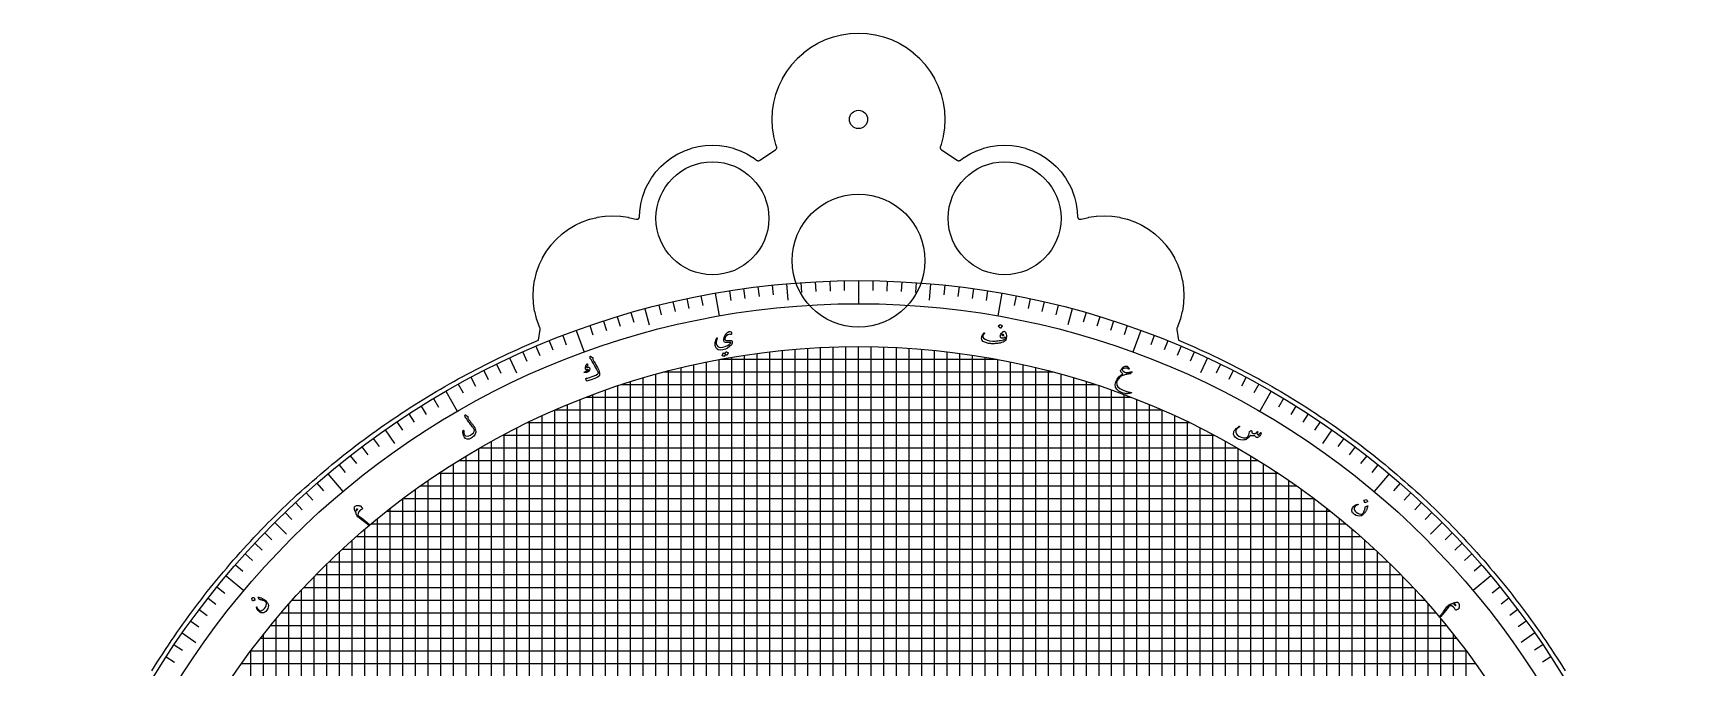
# Model space of a CAD drawing. Header units: millimetres. Extents: x -91 to 91, y -91 to 118.
# Drawn here: x -90.5 to 90.5, y 48.1 to 117.6 of the extents above; entities that cross this region are included whole.
import ezdxf

# ---------------------------------------------------------------- set-up
doc = ezdxf.new("R2010")
doc.units = ezdxf.units.MM
for name, color, linetype in [('CUT_INNER', 6, 'Continuous'), ('CUT_OUTER', 1, 'Continuous'), ('ENGRAVE', 7, 'Continuous'), ('ENGRAVE_FINE', 8, 'Continuous'), ('TEXT', 5, 'Continuous')]:
    doc.layers.add(name, color=color, linetype=linetype)

msp = doc.modelspace()

# ---------------------------------------------------------------- linework, layer by layer
at = {"layer": 'CUT_INNER'}
for centre, radius in [((0, 108.1549), 1), ((-16.016, 97.3259), 6.188), ((16.016, 97.3259), 6.188), ((0, 92.6849), 7.28)]:
    msp.add_circle(centre, radius, dxfattribs=at)
at = {"layer": 'CUT_OUTER'}
msp.add_lwpolyline([(-77.4733, 47.7377), (-77.179, 48.2121), (-76.8817, 48.6848), (-76.5815, 49.1556), (-76.2784, 49.6246), (-75.9725, 50.0917), (-75.6637, 50.5569), (-75.3521, 51.0202), (-75.0376, 51.4816), (-74.7203, 51.941), (-74.4002, 52.3985), (-74.0773, 52.8541), (-73.7516, 53.3076), (-73.4231, 53.7591), (-73.0919, 54.2086), (-72.7579, 54.6561), (-72.4212, 55.1015), (-72.0817, 55.5448), (-71.7395, 55.9861), (-71.3947, 56.4252), (-71.0471, 56.8622), (-70.6969, 57.2971), (-70.344, 57.7298), (-69.9884, 58.1603), (-69.6302, 58.5887), (-69.2694, 59.0148), (-68.906, 59.4387), (-68.54, 59.8604), (-68.1714, 60.2798), (-67.8003, 60.697), (-67.4266, 61.1119), (-67.0503, 61.5244), (-66.6715, 61.9347), (-66.2903, 62.3426), (-65.9065, 62.7482), (-65.5202, 63.1514), (-65.1315, 63.5522), (-64.7403, 63.9507), (-64.3467, 64.3467), (-63.9507, 64.7403), (-63.5522, 65.1315), (-63.1514, 65.5202), (-62.7482, 65.9065), (-62.3426, 66.2903), (-61.9347, 66.6715), (-61.5244, 67.0503), (-61.1119, 67.4266), (-60.697, 67.8003), (-60.2798, 68.1714), (-59.8604, 68.54), (-59.4387, 68.906), (-59.0148, 69.2694), (-58.5887, 69.6302), (-58.1603, 69.9884), (-57.7298, 70.344), (-57.2971, 70.6969), (-56.8622, 71.0471), (-56.4252, 71.3947), (-55.9861, 71.7395), (-55.5448, 72.0817), (-55.1015, 72.4212), (-54.6561, 72.7579), (-54.2086, 73.0919), (-53.7591, 73.4231), (-53.3076, 73.7516), (-52.8541, 74.0773), (-52.3985, 74.4002), (-51.941, 74.7203), (-51.4816, 75.0376), (-51.0202, 75.3521), (-50.5569, 75.6637), (-50.0917, 75.9725), (-49.6246, 76.2784), (-49.1556, 76.5815), (-48.6848, 76.8817), (-48.2121, 77.179), (-47.7377, 77.4733), (-47.2614, 77.7648), (-46.7833, 78.0533), (-46.3035, 78.3389), (-45.822, 78.6215), (-45.3387, 78.9012), (-44.8537, 79.1779), (-44.3671, 79.4516), (-43.8787, 79.7224), (-43.3887, 79.9901), (-42.8971, 80.2548), (-42.4039, 80.5165), (-41.909, 80.7752), (-41.4126, 81.0308), (-40.9146, 81.2834), (-40.4151, 81.5329), (-39.9141, 81.7794), (-39.4115, 82.0227), (-38.9075, 82.263), (-38.402, 82.5002), (-37.8951, 82.7343), (-37.3867, 82.9652), (-36.877, 83.1931), (-36.3658, 83.4178), (-35.8533, 83.6394), (-35.3394, 83.8578), (-35.0937, 83.9604), (-34.8944, 85.1564), (-34.8909, 85.1865), (-34.8905, 85.2168), (-34.8932, 85.2471), (-34.8989, 85.2769), (-34.9076, 85.3059), (-34.9191, 85.334), (-35.0039, 85.5131), (-35.0095, 85.5267), (-35.2933, 86.32), (-35.2976, 86.3341), (-35.5024, 87.1514), (-35.5052, 87.1659), (-35.6289, 87.9993), (-35.6303, 88.014), (-35.6716, 88.8555), (-35.6716, 88.8702), (-35.6303, 89.7118), (-35.6289, 89.7264), (-35.5052, 90.5599), (-35.5024, 90.5743), (-35.2976, 91.3917), (-35.2933, 91.4057), (-35.0095, 92.1991), (-35.0039, 92.2127), (-34.6436, 92.9743), (-34.6367, 92.9873), (-34.2035, 93.71), (-34.1953, 93.7223), (-33.6934, 94.399), (-33.6841, 94.4104), (-33.1182, 95.0347), (-33.1078, 95.0451), (-32.4835, 95.611), (-32.4721, 95.6203), (-31.7954, 96.1222), (-31.7831, 96.1304), (-31.0604, 96.5636), (-31.0475, 96.5705), (-30.2858, 96.9307), (-30.2722, 96.9364), (-29.4789, 97.2202), (-29.4648, 97.2245), (-28.6475, 97.4292), (-28.633, 97.4321), (-27.7996, 97.5557), (-27.7849, 97.5572), (-26.9434, 97.5985), (-26.9286, 97.5985), (-26.0871, 97.5572), (-26.0724, 97.5557), (-25.239, 97.4321), (-25.2245, 97.4292), (-24.4072, 97.2245), (-24.4024, 97.223), (-24.373, 97.2157), (-24.3431, 97.2114), (-24.3129, 97.2101), (-24.2827, 97.2119), (-24.2528, 97.2167), (-24.2235, 97.2245), (-24.1952, 97.2352), (-24.1682, 97.2487), (-24.1426, 97.2648), (-24.1187, 97.2835), (-24.0969, 97.3044), (-24.0773, 97.3275), (-24.0601, 97.3524), (-24.0455, 97.3789), (-24.0337, 97.4067), (-24.0247, 97.4356), (-24.0187, 97.4653), (-24.0157, 97.4954), (-23.9858, 98.1034), (-23.9844, 98.1181), (-23.8712, 98.8809), (-23.8683, 98.8953), (-23.681, 99.6433), (-23.6767, 99.6574), (-23.4169, 100.3835), (-23.4113, 100.3971), (-23.0816, 101.0942), (-23.0746, 101.1071), (-22.6782, 101.7686), (-22.67, 101.7808), (-22.2107, 102.4002), (-22.2013, 102.4116), (-21.6835, 102.9829), (-21.6731, 102.9933), (-21.1017, 103.5112), (-21.0903, 103.5205), (-20.4709, 103.9799), (-20.4587, 103.9881), (-19.7973, 104.3845), (-19.7843, 104.3915), (-19.0872, 104.7212), (-19.0736, 104.7268), (-18.3475, 104.9866), (-18.3335, 104.9908), (-17.5854, 105.1782), (-17.571, 105.1811), (-16.8082, 105.2942), (-16.7936, 105.2957), (-16.0234, 105.3335), (-16.0086, 105.3335), (-15.2384, 105.2957), (-15.2238, 105.2942), (-14.461, 105.1811), (-14.4466, 105.1782), (-13.6985, 104.9908), (-13.6845, 104.9866), (-12.9584, 104.7268), (-12.9448, 104.7212), (-12.2477, 104.3915), (-12.2347, 104.3845), (-11.5733, 103.9881), (-11.5611, 103.9799), (-11.1691, 103.6892), (-11.1436, 103.6722), (-11.1166, 103.658), (-11.0883, 103.6466), (-11.059, 103.6381), (-11.0289, 103.6326), (-10.9985, 103.6302), (-10.9679, 103.631), (-10.9376, 103.6348), (-10.9079, 103.6417), (-10.879, 103.6516), (-10.8512, 103.6643), (-10.8249, 103.6799), (-9.0911, 104.8261), (-9.0681, 104.8429), (-9.0468, 104.8619), (-9.0274, 104.8827), (-9.0101, 104.9053), (-8.995, 104.9295), (-8.9822, 104.955), (-8.972, 104.9815), (-8.9642, 105.009), (-8.9592, 105.037), (-8.9568, 105.0654), (-8.9571, 105.0939), (-8.9601, 105.1222), (-8.9658, 105.1502), (-8.9741, 105.1774), (-9.054, 105.4007), (-9.0583, 105.4148), (-9.2804, 106.3014), (-9.2832, 106.3158), (-9.4173, 107.22), (-9.4188, 107.2346), (-9.4636, 108.1475), (-9.4636, 108.1622), (-9.4188, 109.0752), (-9.4173, 109.0898), (-9.2832, 109.9939), (-9.2804, 110.0084), (-9.0583, 110.895), (-9.054, 110.9091), (-8.7461, 111.7697), (-8.7404, 111.7833), (-8.3497, 112.6095), (-8.3427, 112.6225), (-7.8728, 113.4065), (-7.8646, 113.4187), (-7.3202, 114.1529), (-7.3108, 114.1642), (-6.697, 114.8415), (-6.6866, 114.8519), (-6.0094, 115.4657), (-5.998, 115.475), (-5.2638, 116.0195), (-5.2516, 116.0277), (-4.4676, 116.4976), (-4.4546, 116.5045), (-3.6284, 116.8953), (-3.6148, 116.901), (-2.7542, 117.2089), (-2.7401, 117.2132), (-1.8535, 117.4352), (-1.839, 117.4381), (-0.9349, 117.5722), (-0.9203, 117.5737), (-0.0074, 117.6185), (0.0074, 117.6185), (0.9203, 117.5737), (0.9349, 117.5722), (1.839, 117.4381), (1.8535, 117.4352), (2.7401, 117.2132), (2.7542, 117.2089), (3.6148, 116.901), (3.6284, 116.8953), (4.4546, 116.5045), (4.4676, 116.4976), (5.2516, 116.0277), (5.2638, 116.0195), (5.998, 115.475), (6.0094, 115.4657), (6.6866, 114.8519), (6.697, 114.8415), (7.3108, 114.1642), (7.3202, 114.1529), (7.8646, 113.4187), (7.8728, 113.4065), (8.3427, 112.6225), (8.3497, 112.6095), (8.7404, 111.7833), (8.7461, 111.7697), (9.054, 110.9091), (9.0583, 110.895), (9.2804, 110.0084), (9.2832, 109.9939), (9.4173, 109.0898), (9.4188, 109.0752), (9.4636, 108.1622), (9.4636, 108.1475), (9.4188, 107.2346), (9.4173, 107.22), (9.2832, 106.3158), (9.2804, 106.3014), (9.0583, 105.4148), (9.054, 105.4007), (8.9741, 105.1774), (8.9658, 105.1502), (8.9601, 105.1222), (8.9571, 105.0939), (8.9568, 105.0654), (8.9592, 105.037), (8.9642, 105.009), (8.972, 104.9815), (8.9822, 104.955), (8.995, 104.9295), (9.0101, 104.9053), (9.0274, 104.8827), (9.0468, 104.8619), (9.0681, 104.8429), (9.0911, 104.8261), (10.8249, 103.6799), (10.8512, 103.6643), (10.879, 103.6516), (10.9079, 103.6417), (10.9376, 103.6348), (10.9679, 103.631), (10.9985, 103.6302), (11.0289, 103.6326), (11.059, 103.6381), (11.0883, 103.6466), (11.1166, 103.658), (11.1436, 103.6722), (11.1691, 103.6892), (11.5611, 103.9799), (11.5733, 103.9881), (12.2347, 104.3845), (12.2477, 104.3915), (12.9448, 104.7212), (12.9584, 104.7268), (13.6845, 104.9866), (13.6985, 104.9908), (14.4466, 105.1782), (14.461, 105.1811), (15.2238, 105.2942), (15.2384, 105.2957), (16.0086, 105.3335), (16.0234, 105.3335), (16.7936, 105.2957), (16.8082, 105.2942), (17.571, 105.1811), (17.5854, 105.1782), (18.3335, 104.9908), (18.3475, 104.9866), (19.0736, 104.7268), (19.0872, 104.7212), (19.7843, 104.3915), (19.7973, 104.3845), (20.4587, 103.9881), (20.4709, 103.9799), (21.0903, 103.5205), (21.1017, 103.5112), (21.6731, 102.9933), (21.6835, 102.9829), (22.2013, 102.4116), (22.2107, 102.4002), (22.67, 101.7808), (22.6782, 101.7686), (23.0746, 101.1071), (23.0816, 101.0942), (23.4113, 100.3971), (23.4169, 100.3835), (23.6767, 99.6574), (23.681, 99.6433), (23.8683, 98.8953), (23.8712, 98.8809), (23.9844, 98.1181), (23.9858, 98.1034), (24.0157, 97.4954), (24.0184, 97.4669), (24.0239, 97.4387), (24.0321, 97.4112), (24.0428, 97.3847), (24.056, 97.3592), (24.0716, 97.3352), (24.0894, 97.3127), (24.1093, 97.292), (24.131, 97.2734), (24.1545, 97.2569), (24.1794, 97.2427), (24.2055, 97.2309), (24.2327, 97.2217), (24.2606, 97.2152), (24.289, 97.2113), (24.3176, 97.2101), (24.3463, 97.2117), (24.3746, 97.216), (24.4024, 97.223), (24.4072, 97.2245), (25.2245, 97.4292), (25.239, 97.4321), (26.0724, 97.5557), (26.0871, 97.5572), (26.9286, 97.5985), (26.9434, 97.5985), (27.7849, 97.5572), (27.7996, 97.5557), (28.633, 97.4321), (28.6475, 97.4292), (29.4648, 97.2245), (29.4789, 97.2202), (30.2722, 96.9364), (30.2858, 96.9307), (31.0475, 96.5705), (31.0604, 96.5636), (31.7831, 96.1304), (31.7954, 96.1222), (32.4721, 95.6203), (32.4835, 95.611), (33.1078, 95.0451), (33.1182, 95.0347), (33.6841, 94.4104), (33.6934, 94.399), (34.1953, 93.7223), (34.2035, 93.71), (34.6367, 92.9873), (34.6436, 92.9743), (35.0039, 92.2127), (35.0095, 92.1991), (35.2933, 91.4057), (35.2976, 91.3917), (35.5024, 90.5743), (35.5052, 90.5599), (35.6289, 89.7264), (35.6303, 89.7118), (35.6716, 88.8702), (35.6716, 88.8555), (35.6303, 88.014), (35.6289, 87.9993), (35.5052, 87.1659), (35.5024, 87.1514), (35.2976, 86.3341), (35.2933, 86.32), (35.0095, 85.5267), (35.0039, 85.5131), (34.9191, 85.334), (34.9076, 85.3059), (34.8989, 85.2769), (34.8932, 85.2471), (34.8905, 85.2168), (34.8909, 85.1865), (34.8944, 85.1564), (35.0937, 83.9604), (35.3394, 83.8578), (35.8533, 83.6394), (36.3658, 83.4178), (36.877, 83.1931), (37.3867, 82.9652), (37.8951, 82.7343), (38.402, 82.5002), (38.9075, 82.263), (39.4115, 82.0227), (39.9141, 81.7794), (40.4151, 81.5329), (40.9146, 81.2834), (41.4126, 81.0308), (41.909, 80.7752), (42.4039, 80.5165), (42.8971, 80.2548), (43.3887, 79.9901), (43.8787, 79.7224), (44.3671, 79.4516), (44.8537, 79.1779), (45.3387, 78.9012), (45.822, 78.6215), (46.3035, 78.3389), (46.7833, 78.0533), (47.2614, 77.7648), (47.7377, 77.4733), (48.2121, 77.179), (48.6848, 76.8817), (49.1556, 76.5815), (49.6246, 76.2784), (50.0917, 75.9725), (50.5569, 75.6637), (51.0202, 75.3521), (51.4816, 75.0376), (51.941, 74.7203), (52.3985, 74.4002), (52.8541, 74.0773), (53.3076, 73.7516), (53.7591, 73.4231), (54.2086, 73.0919), (54.6561, 72.7579), (55.1015, 72.4212), (55.5448, 72.0817), (55.9861, 71.7395), (56.4252, 71.3947), (56.8622, 71.0471), (57.2971, 70.6969), (57.7298, 70.344), (58.1603, 69.9884), (58.5887, 69.6302), (59.0148, 69.2694), (59.4387, 68.906), (59.8604, 68.54), (60.2798, 68.1714), (60.697, 67.8003), (61.1119, 67.4266), (61.5244, 67.0503), (61.9347, 66.6715), (62.3426, 66.2903), (62.7482, 65.9065), (63.1514, 65.5202), (63.5522, 65.1315), (63.9507, 64.7403), (64.3467, 64.3467), (64.7403, 63.9507), (65.1315, 63.5522), (65.5202, 63.1514), (65.9065, 62.7482), (66.2903, 62.3426), (66.6715, 61.9347), (67.0503, 61.5244), (67.4266, 61.1119), (67.8003, 60.697), (68.1714, 60.2798), (68.54, 59.8604), (68.906, 59.4387), (69.2694, 59.0148), (69.6302, 58.5887), (69.9884, 58.1603), (70.344, 57.7298), (70.6969, 57.2971), (71.0471, 56.8622), (71.3947, 56.4252), (71.7395, 55.9861), (72.0817, 55.5448), (72.4212, 55.1015), (72.7579, 54.6561), (73.0919, 54.2086), (73.4231, 53.7591), (73.7516, 53.3076), (74.0773, 52.8541), (74.4002, 52.3985), (74.7203, 51.941), (75.0376, 51.4816), (75.3521, 51.0202), (75.6637, 50.5569), (75.9725, 50.0917), (76.2784, 49.6246), (76.5815, 49.1556), (76.8817, 48.6848), (77.179, 48.2121), (77.4733, 47.7377)], dxfattribs=at)
at = {"layer": 'ENGRAVE'}
for points in [[(0, 90.5), (0, 87.9677)], [(-15.7152, 89.1251), (-15.2754, 86.6313)], [(-7.8876, 90.1556), (-7.73, 88.3538)], [(7.8876, 90.1556), (7.73, 88.3538)], [(15.7152, 89.1251), (15.2754, 86.6313)], [(-23.4231, 87.4163), (-22.955, 85.6692)], [(23.4231, 87.4163), (22.955, 85.6692)], [(-30.9528, 85.0422), (-30.0867, 82.6626)], [(0, -83.265), (0, 83.265)], [(30.9528, 85.0422), (30.0867, 82.6626)], [(-38.247, 82.0209), (-37.4825, 80.3816)], [(-13.8775, -82.1004), (-13.8775, 82.1004)], [(-6.9387, -82.9754), (-6.9387, 82.9754)], [(6.9387, -82.9754), (6.9387, 82.9754)], [(13.8775, -82.1004), (13.8775, 82.1004)], [(38.247, 82.0209), (37.4825, 80.3816)], [(-20.8163, -80.621), (-20.8163, 80.621)], [(20.8163, -80.621), (20.8163, 80.621)], [(-45.25, 78.3753), (-43.9839, 76.1823)], [(-27.755, -78.503), (-27.755, 78.503)], [(27.755, -78.503), (27.755, 78.503)], [(45.25, 78.3753), (43.9839, 76.1823)], [(-33.2771, 76.3263), (33.2771, 76.3263)], [(-34.6938, -75.6928), (-34.6938, 75.6928)], [(34.6938, -75.6928), (34.6938, 75.6928)], [(-51.9087, 74.1333), (-50.8712, 72.6516)], [(51.9087, 74.1333), (50.8712, 72.6516)], [(-41.6325, -72.1096), (-41.6325, 72.1096)], [(41.6325, -72.1096), (41.6325, 72.1096)], [(-58.1723, 69.327), (-56.5446, 67.3872)], [(-46.0265, 69.3875), (46.0265, 69.3875)], [(58.1723, 69.327), (56.5446, 67.3872)], [(-48.5712, -67.6306), (-48.5712, 67.6306)], [(48.5712, -67.6306), (48.5712, 67.6306)], [(-63.9932, 63.9932), (-62.7142, 62.7142)], [(63.9932, 63.9932), (62.7142, 62.7142)], [(-55.51, -62.0621), (-55.51, 62.0621)], [(-55.0746, 62.4488), (55.0746, 62.4488)], [(55.51, -62.0621), (55.51, 62.0621)], [(-69.327, 58.1723), (-67.3872, 56.5446)], [(69.327, 58.1723), (67.3872, 56.5446)], [(-62.4488, -55.0746), (-62.4488, 55.0746)], [(-62.0621, 55.51), (62.0621, 55.51)], [(62.4488, -55.0746), (62.4488, 55.0746)], [(-74.1333, 51.9087), (-72.6516, 50.8712)], [(74.1333, 51.9087), (72.6516, 50.8712)], [(-67.6306, 48.5712), (67.6306, 48.5712)]]:
    msp.add_lwpolyline(points, dxfattribs=at)
for radius in [90.5, 87.9677, 83.265]:
    msp.add_circle((0, 0), radius, dxfattribs=at)
at = {"layer": 'ENGRAVE_FINE'}
for points in [[(-17.2682, 88.8373), (-17.0611, 87.7719)], [(-14.1573, 89.3858), (-13.9875, 88.3139)], [(-12.5952, 89.6193), (-12.4441, 88.5446)], [(-11.0292, 89.8254), (-10.8969, 88.7483)], [(-9.4598, 90.0042), (-9.3464, 88.9249)], [(-6.313, 90.2795), (-6.2373, 89.1969)], [(-4.7364, 90.376), (-4.6796, 89.2922)], [(-3.1584, 90.4449), (-3.1205, 89.3603)], [(-1.5794, 90.4862), (-1.5605, 89.4011)], [(1.5794, 90.4862), (1.5605, 89.4011)], [(3.1584, 90.4449), (3.1205, 89.3603)], [(4.7364, 90.376), (4.6796, 89.2922)], [(6.313, 90.2795), (6.2373, 89.1969)], [(9.4598, 90.0042), (9.3464, 88.9249)], [(11.0292, 89.8254), (10.8969, 88.7483)], [(12.5952, 89.6193), (12.4441, 88.5446)], [(14.1573, 89.3858), (13.9875, 88.3139)], [(17.2682, 88.8373), (17.0611, 87.7719)], [(-24.9452, 86.9942), (-24.646, 85.951)], [(-21.8939, 87.8118), (-21.6314, 86.7587)], [(-20.3581, 88.1805), (-20.1139, 87.1231)], [(-18.816, 88.5224), (-18.5904, 87.4608)], [(18.816, 88.5224), (18.5904, 87.4608)], [(20.3581, 88.1805), (20.1139, 87.1231)], [(21.8939, 87.8118), (21.6314, 86.7587)], [(24.9452, 86.9942), (24.646, 85.951)], [(-29.4639, 85.5694), (-29.1106, 84.5433)], [(-27.966, 86.0706), (-27.6307, 85.0385)], [(-26.4596, 86.5456), (-26.1423, 85.5078)], [(26.4596, 86.5456), (26.1423, 85.5078)], [(27.966, 86.0706), (27.6307, 85.0385)], [(29.4639, 85.5694), (29.1106, 84.5433)], [(-35.3612, 83.3057), (-34.9371, 82.3067)], [(-33.9019, 83.9101), (-33.4954, 82.9039)], [(-32.4323, 84.489), (-32.0434, 83.4759)], [(32.4323, 84.489), (32.0434, 83.4759)], [(33.9019, 83.9101), (33.4954, 82.9039)], [(35.3612, 83.3057), (34.9371, 82.3067)], [(-36.8097, 82.6759), (-36.3683, 81.6844)], [(-16.653, -81.5827), (-16.653, 81.5827)], [(-15.2652, -81.8537), (-15.2652, 81.8537)], [(-15.1386, 81.8773), (15.1386, 81.8773)], [(-12.4897, -82.3229), (-12.4897, 82.3229)], [(-11.102, -82.5215), (-11.102, 82.5215)], [(-9.7142, -82.6964), (-9.7142, 82.6964)], [(-8.3265, -82.8476), (-8.3265, 82.8476)], [(-5.551, -83.0798), (-5.551, 83.0798)], [(-4.1633, -83.1609), (-4.1633, 83.1609)], [(-2.7755, -83.2187), (-2.7755, 83.2187)], [(-1.3878, -83.2534), (-1.3878, 83.2534)], [(1.3878, -83.2534), (1.3878, 83.2534)], [(2.7755, -83.2187), (2.7755, 83.2187)], [(4.1633, -83.1609), (4.1633, 83.1609)], [(5.551, -83.0798), (5.551, 83.0798)], [(8.3265, -82.8476), (8.3265, 82.8476)], [(9.7142, -82.6964), (9.7142, 82.6964)], [(11.102, -82.5215), (11.102, 82.5215)], [(12.4897, -82.3229), (12.4897, 82.3229)], [(15.2652, -81.8537), (15.2652, 81.8537)], [(16.653, -81.5827), (16.653, 81.5827)], [(36.8097, 82.6759), (36.3683, 81.6844)], [(-42.4872, 79.9068), (-41.9777, 78.9485)], [(-41.0861, 80.6361), (-40.5934, 79.6691)], [(-39.6726, 81.3409), (-39.1968, 80.3654)], [(-23.5918, -79.8529), (-23.5918, 79.8529)], [(-22.204, -80.2499), (-22.204, 80.2499)], [(-21.319, 80.4895), (21.319, 80.4895)], [(-19.4285, -80.9666), (-19.4285, 80.9666)], [(-18.0407, -81.2871), (-18.0407, 81.2871)], [(18.0407, -81.2871), (18.0407, 81.2871)], [(19.4285, -80.9666), (19.4285, 80.9666)], [(22.204, -80.2499), (22.204, 80.2499)], [(23.5918, -79.8529), (23.5918, 79.8529)], [(39.6726, 81.3409), (39.1968, 80.3654)], [(41.0861, 80.6361), (40.5934, 79.6691)], [(42.4872, 79.9068), (41.9777, 78.9485)], [(-43.8753, 79.1531), (-43.3491, 78.2039)], [(-29.1427, -77.9985), (-29.1427, 77.9985)], [(-26.3673, -78.9799), (-26.3673, 78.9799)], [(-25.9995, 79.1018), (25.9995, 79.1018)], [(-24.9795, -79.4297), (-24.9795, 79.4297)], [(24.9795, -79.4297), (24.9795, 79.4297)], [(26.3673, -78.9799), (26.3673, 78.9799)], [(29.1427, -77.9985), (29.1427, 77.9985)], [(43.8753, 79.1531), (43.3491, 78.2039)], [(-47.9577, 76.7484), (-47.3826, 75.828)], [(-46.6109, 77.5736), (-46.052, 76.6434)], [(-33.306, -76.3136), (-33.306, 76.3136)], [(-31.9183, -76.9044), (-31.9183, 76.9044)], [(-30.5305, -77.4658), (-30.5305, 77.4658)], [(-29.893, 77.714), (29.893, 77.714)], [(30.5305, -77.4658), (30.5305, 77.4658)], [(31.9183, -76.9044), (31.9183, 76.9044)], [(33.306, -76.3136), (33.306, 76.3136)], [(46.6109, 77.5736), (46.052, 76.6434)], [(47.9577, 76.7484), (47.3826, 75.828)], [(-50.607, 75.0279), (-50.0001, 74.1282)], [(-49.2898, 75.8997), (-48.6988, 74.9895)], [(-37.4693, -74.358), (-37.4693, 74.358)], [(-36.2944, 74.9385), (36.2944, 74.9385)], [(-36.0815, -75.0412), (-36.0815, 75.0412)], [(36.0815, -75.0412), (36.0815, 75.0412)], [(37.4693, -74.358), (37.4693, 74.358)], [(49.2898, 75.8997), (48.6988, 74.9895)], [(50.607, 75.0279), (50.0001, 74.1282)], [(-53.1946, 73.216), (-52.5567, 72.3381)], [(-40.2447, -72.8932), (-40.2447, 72.8932)], [(-39.0301, 73.5508), (39.0301, 73.5508)], [(-38.857, -73.6423), (-38.857, 73.6423)], [(38.857, -73.6423), (38.857, 73.6423)], [(40.2447, -72.8932), (40.2447, 72.8932)], [(53.1946, 73.216), (52.5567, 72.3381)], [(-55.7174, 71.315), (-55.0492, 70.4598)], [(-54.4643, 72.2765), (-53.8111, 71.4098)], [(-43.8626, 70.7752), (43.8626, 70.7752)], [(-43.0203, -71.2904), (-43.0203, 71.2904)], [(-41.5399, 72.163), (41.5399, 72.163)], [(43.0203, -71.2904), (43.0203, 71.2904)], [(54.4643, 72.2765), (53.8111, 71.4098)], [(55.7174, 71.315), (55.0492, 70.4598)], [(-56.9535, 70.3317), (-56.2705, 69.4883)], [(-45.7957, -69.54), (-45.7957, 69.54)], [(-44.408, -70.4343), (-44.408, 70.4343)], [(44.408, -70.4343), (44.408, 70.4343)], [(45.7957, -69.54), (45.7957, 69.54)], [(56.9535, 70.3317), (56.2705, 69.4883)], [(-60.5563, 67.2546), (-59.8301, 66.4481)], [(-59.3733, 68.3012), (-58.6614, 67.4822)], [(-48.053, 67.9998), (48.053, 67.9998)], [(-47.1835, -68.606), (-47.1835, 68.606)], [(47.1835, -68.606), (47.1835, 68.606)], [(59.3733, 68.3012), (58.6614, 67.4822)], [(60.5563, 67.2546), (59.8301, 66.4481)], [(-61.7209, 66.1875), (-60.9807, 65.3938)], [(-51.7577, 65.2242), (51.7577, 65.2242)], [(-51.3468, -65.5482), (-51.3468, 65.5482)], [(-49.959, -66.612), (-49.959, 66.612)], [(-49.959, 66.612), (49.959, 66.612)], [(49.959, -66.612), (49.959, 66.612)], [(51.3468, -65.5482), (51.3468, 65.5482)], [(61.7209, 66.1875), (60.9807, 65.3938)], [(-62.8666, 65.1003), (-62.1127, 64.3196)], [(-53.4599, 63.8365), (53.4599, 63.8365)], [(-52.7345, -64.437), (-52.7345, 64.437)], [(52.7345, -64.437), (52.7345, 64.437)], [(62.8666, 65.1003), (62.1127, 64.3196)], [(-66.1875, 61.7209), (-65.3938, 60.9807)], [(-65.1003, 62.8666), (-64.3196, 62.1127)], [(-54.1223, -63.2759), (-54.1223, 63.2759)], [(54.1223, -63.2759), (54.1223, 63.2759)], [(65.1003, 62.8666), (64.3196, 62.1127)], [(66.1875, 61.7209), (65.3938, 60.9807)], [(-67.2546, 60.5563), (-66.4481, 59.8301)], [(-56.8978, -60.7923), (-56.8978, 60.7923)], [(-56.6093, 61.061), (56.6093, 61.061)], [(56.8978, -60.7923), (56.8978, 60.7923)], [(67.2546, 60.5563), (66.4481, 59.8301)], [(-68.3012, 59.3733), (-67.4822, 58.6614)], [(-59.6733, -58.0703), (-59.6733, 58.0703)], [(-59.4631, 58.2855), (59.4631, 58.2855)], [(-58.2855, -59.4631), (-58.2855, 59.4631)], [(-58.0703, 59.6733), (58.0703, 59.6733)], [(58.2855, -59.4631), (58.2855, 59.4631)], [(59.6733, -58.0703), (59.6733, 58.0703)], [(68.3012, 59.3733), (67.4822, 58.6614)], [(-70.3317, 56.9535), (-69.4883, 56.2705)], [(-61.061, -56.6093), (-61.061, 56.6093)], [(-60.7923, 56.8978), (60.7923, 56.8978)], [(61.061, -56.6093), (61.061, 56.6093)], [(70.3317, 56.9535), (69.4883, 56.2705)], [(-72.2765, 54.4643), (-71.4098, 53.8111)], [(-71.315, 55.7174), (-70.4598, 55.0492)], [(71.315, 55.7174), (70.4598, 55.0492)], [(72.2765, 54.4643), (71.4098, 53.8111)], [(-73.216, 53.1946), (-72.3381, 52.5567)], [(-64.437, 52.7345), (64.437, 52.7345)], [(-63.8365, -53.4599), (-63.8365, 53.4599)], [(-63.2759, 54.1223), (63.2759, 54.1223)], [(63.8365, -53.4599), (63.8365, 53.4599)], [(73.216, 53.1946), (72.3381, 52.5567)], [(-65.5482, 51.3468), (65.5482, 51.3468)], [(-65.2242, -51.7577), (-65.2242, 51.7577)], [(65.2242, -51.7577), (65.2242, 51.7577)], [(-75.8997, 49.2898), (-74.9895, 48.6988)], [(-75.0279, 50.607), (-74.1282, 50.0001)], [(-66.612, -49.959), (-66.612, 49.959)], [(-66.612, 49.959), (66.612, 49.959)], [(66.612, -49.959), (66.612, 49.959)], [(75.0279, 50.607), (74.1282, 50.0001)], [(75.8997, 49.2898), (74.9895, 48.6988)]]:
    msp.add_lwpolyline(points, dxfattribs=at)
at = {"layer": 'TEXT'}
for points in [[(15.5229, 85.7003), (15.5275, 85.7034), (15.5334, 85.7047), (15.5406, 85.7042), (15.5491, 85.7019), (15.6055, 85.6667), (15.6573, 85.6267), (15.7047, 85.582), (15.7474, 85.5325), (15.7512, 85.5254), (15.7522, 85.5189), (15.7505, 85.5129), (15.746, 85.5074), (15.5568, 85.3011), (15.5503, 85.2965), (15.543, 85.2964), (15.535, 85.3009), (15.5262, 85.3098), (15.5185, 85.3175), (15.5064, 85.3292), (15.4897, 85.345), (15.4686, 85.3646), (15.4425, 85.3884), (15.4111, 85.4162), (15.3744, 85.4482), (15.3323, 85.4843), (15.3269, 85.49), (15.3246, 85.4952), (15.3255, 85.4998), (15.3294, 85.5038)], [(-13.9992, 84.6032), (-14.1047, 84.6199), (-14.2165, 84.6026), (-14.3345, 84.5512), (-14.4584, 84.4659), (-14.5335, 84.3916), (-14.5923, 84.3083), (-14.6347, 84.2159), (-14.6607, 84.1144), (-14.6617, 84.0948), (-14.6586, 84.0752), (-14.6516, 84.0554), (-14.6407, 84.0356), (-14.5806, 83.9784), (-14.4904, 83.9429), (-14.3701, 83.9292), (-14.2197, 83.937), (-14.0715, 83.946), (-13.9611, 83.9354), (-13.8884, 83.9053), (-13.8535, 83.856), (-13.8321, 83.7441), (-13.8375, 83.6405), (-13.8697, 83.545), (-13.9286, 83.4578), (-14.1288, 83.2634), (-14.35, 83.1071), (-14.5923, 82.9886), (-14.8562, 82.9079), (-15.1542, 82.8754), (-15.3909, 82.9245), (-15.5667, 83.056), (-15.6816, 83.27), (-15.7093, 83.3941), (-15.7169, 83.5331), (-15.7044, 83.687), (-15.6715, 83.8558), (-15.6579, 83.9035), (-15.6435, 83.9499), (-15.6281, 83.9948), (-15.6119, 84.0382), (-15.5947, 84.0805), (-15.5762, 84.1218), (-15.5566, 84.1621), (-15.5357, 84.2014), (-15.5237, 84.2183), (-15.5117, 84.2264), (-15.4997, 84.2259), (-15.4877, 84.2166), (-15.4796, 84.2038), (-15.4757, 84.1903), (-15.476, 84.1759), (-15.4806, 84.1608), (-15.5692, 83.9343), (-15.6098, 83.7372), (-15.6026, 83.5696), (-15.548, 83.4315), (-15.4306, 83.2971), (-15.2799, 83.2146), (-15.0958, 83.184), (-14.8781, 83.205), (-14.607, 83.2758), (-14.369, 83.376), (-14.1639, 83.5058), (-13.9915, 83.6655), (-13.9817, 83.6782), (-13.9791, 83.6897), (-13.9837, 83.7), (-13.9957, 83.709), (-14.0401, 83.7222), (-14.1142, 83.7271), (-14.218, 83.7238), (-14.3514, 83.7121), (-14.4881, 83.7055), (-14.5957, 83.7189), (-14.6742, 83.7523), (-14.7236, 83.8058), (-14.754, 83.8734), (-14.7721, 83.9469), (-14.7777, 84.026), (-14.7709, 84.1109), (-14.7303, 84.2825), (-14.6606, 84.446), (-14.5617, 84.6014), (-14.4336, 84.7485), (-14.3988, 84.7841), (-14.3645, 84.8156), (-14.3308, 84.8431), (-14.2975, 84.8665), (-14.2649, 84.886), (-14.2333, 84.9018), (-14.2027, 84.9138), (-14.173, 84.9221), (-14.053, 84.9308), (-13.972, 84.8914), (-13.9302, 84.8041), (-13.9275, 84.6688), (-13.9359, 84.6309), (-13.9507, 84.6073), (-13.9717, 84.5981), (-13.9992, 84.6032)], [(15.9532, 84.9422), (16.0158, 84.935), (16.0728, 84.8998), (16.124, 84.8367), (16.1694, 84.7457), (16.2036, 84.632), (16.221, 84.5009), (16.2218, 84.3522), (16.206, 84.1861), (16.1964, 84.1267), (16.1818, 84.0725), (16.1622, 84.0237), (16.1378, 83.9801), (16.0652, 83.8978), (15.9667, 83.8247), (15.8425, 83.7608), (15.6925, 83.7059), (15.6094, 83.6829), (15.5243, 83.6623), (15.4372, 83.6442), (15.348, 83.6286), (15.2566, 83.6156), (15.1627, 83.605), (15.0664, 83.5969), (14.9677, 83.5914), (14.869, 83.5881), (14.7728, 83.5869), (14.6793, 83.5876), (14.5883, 83.5904), (14.4996, 83.5954), (14.4132, 83.6029), (14.329, 83.613), (14.247, 83.6255), (13.9106, 83.7108), (13.6744, 83.8419), (13.5383, 84.0198), (13.5026, 84.2449), (13.5085, 84.2949), (13.5204, 84.351), (13.5385, 84.4133), (13.5627, 84.4816), (13.5961, 84.5556), (13.6374, 84.626), (13.6864, 84.6927), (13.7432, 84.7558), (13.7513, 84.7628), (13.7602, 84.7673), (13.7698, 84.7692), (13.7803, 84.7687), (13.7899, 84.7658), (13.7972, 84.7605), (13.8021, 84.7527), (13.8046, 84.7427), (13.8048, 84.7319), (13.8029, 84.7224), (13.7987, 84.714), (13.7924, 84.7067), (13.6824, 84.5567), (13.6321, 84.4215), (13.6411, 84.3012), (13.7092, 84.1957), (13.8764, 84.0699), (14.0961, 83.9752), (14.3684, 83.9113), (14.6936, 83.8775), (14.8381, 83.8731), (14.9841, 83.8752), (15.1316, 83.884), (15.2806, 83.8994), (15.4309, 83.9214), (15.5825, 83.9501), (15.7353, 83.9855), (15.8894, 84.0275), (15.9727, 84.0563), (16.0383, 84.092), (16.0863, 84.1347), (16.1164, 84.1843), (16.1127, 84.2231), (16.1023, 84.26), (16.085, 84.2951), (16.061, 84.3282), (16.0578, 84.3302), (16.0532, 84.3289), (16.0471, 84.3243), (16.0397, 84.3164), (15.982, 84.254), (15.9223, 84.2101), (15.8606, 84.1849), (15.7969, 84.1782), (15.6864, 84.1973), (15.6074, 84.2452), (15.56, 84.3222), (15.5441, 84.4282), (15.5609, 84.5161), (15.6102, 84.6182), (15.6923, 84.7345), (15.8071, 84.8648), (15.8416, 84.8959), (15.8774, 84.9191), (15.9146, 84.9346), (15.9532, 84.9422)], [(15.9059, 84.5036), (15.9199, 84.5153), (15.9258, 84.5284), (15.9235, 84.5431), (15.9132, 84.5594), (15.867, 84.6026), (15.8222, 84.6193), (15.7788, 84.6095), (15.7369, 84.5733), (15.73, 84.5611), (15.7269, 84.5498), (15.7276, 84.5394), (15.732, 84.5298), (15.7701, 84.4946), (15.8118, 84.4784), (15.857, 84.4815), (15.9059, 84.5036)], [(-29.3663, 82.2066), (-29.3382, 82.1812), (-29.3099, 82.1576), (-29.2815, 82.136), (-29.2529, 82.1163), (-29.224, 82.0985), (-29.1946, 82.0828), (-29.1646, 82.0692), (-29.1341, 82.0576), (-29.1212, 82.0496), (-29.1135, 82.0376), (-29.1113, 82.0216), (-29.1143, 82.0017), (-29.1368, 81.8944), (-29.1387, 81.883), (-29.1395, 81.8736), (-29.1394, 81.8662), (-29.1383, 81.8608), (-29.0045, 81.6399), (-28.8855, 81.4396), (-28.781, 81.26), (-28.6912, 81.101), (-28.6162, 80.9629), (-28.5561, 80.8457), (-28.5109, 80.7495), (-28.4806, 80.6743), (-28.4297, 80.5302), (-28.4162, 80.4836), (-28.4048, 80.4361), (-28.3955, 80.3876), (-28.3883, 80.3381), (-28.3835, 80.2876), (-28.3811, 80.236), (-28.3812, 80.1834), (-28.3838, 80.1296), (-28.4471, 80.0287), (-28.6241, 79.9124), (-28.9143, 79.7799), (-29.3175, 79.6299), (-29.4452, 79.5877), (-29.5645, 79.5518), (-29.6753, 79.5222), (-29.7779, 79.4989), (-29.7882, 79.4994), (-29.7966, 79.5026), (-29.8033, 79.5087), (-29.808, 79.5175), (-29.8274, 79.5613), (-29.8448, 79.6012), (-29.8601, 79.6373), (-29.8733, 79.6696), (-29.8847, 79.6984), (-29.8942, 79.7242), (-29.902, 79.7469), (-29.908, 79.7665), (-29.9108, 79.7778), (-29.9092, 79.7852), (-29.9033, 79.7889), (-29.8931, 79.7887), (-29.8173, 79.7936), (-29.7239, 79.8112), (-29.6128, 79.8414), (-29.484, 79.8843), (-29.1038, 80.0238), (-28.8123, 80.1497), (-28.6098, 80.263), (-28.4966, 80.3643), (-28.5285, 80.4537), (-28.6044, 80.6098), (-28.7244, 80.8326), (-28.8887, 81.122), (-29.0562, 81.4106), (-29.1841, 81.6284), (-29.2723, 81.7755), (-29.3205, 81.852), (-29.3344, 81.8727), (-29.3475, 81.8921), (-29.3596, 81.9101), (-29.3709, 81.9267), (-29.3812, 81.9419), (-29.3904, 81.9553), (-29.3987, 81.9671), (-29.4059, 81.9772), (-29.4198, 81.9997), (-29.429, 82.0227), (-29.4332, 82.0463), (-29.4325, 82.0703), (-29.4155, 82.2023), (-29.4135, 82.2115), (-29.4102, 82.2183), (-29.4056, 82.2226), (-29.3997, 82.2245), (-29.3912, 82.2232), (-29.3828, 82.2198), (-29.3745, 82.2143), (-29.3663, 82.2066)], [(-14.5513, 82.6833), (-14.5482, 82.6878), (-14.5433, 82.6911), (-14.5367, 82.693), (-14.5282, 82.6937), (-14.4965, 82.6876), (-14.4656, 82.6802), (-14.4354, 82.6714), (-14.4059, 82.6613), (-14.377, 82.6497), (-14.3484, 82.6365), (-14.32, 82.6216), (-14.292, 82.6051), (-14.2862, 82.5996), (-14.283, 82.5932), (-14.2823, 82.586), (-14.2842, 82.578), (-14.3881, 82.3193), (-14.3915, 82.3155), (-14.3973, 82.3145), (-14.4056, 82.3162), (-14.4162, 82.3207), (-14.4238, 82.3252), (-14.4359, 82.3311), (-14.4524, 82.3384), (-14.4735, 82.3471), (-14.4993, 82.3573), (-14.5301, 82.3692), (-14.5658, 82.3828), (-14.6065, 82.398), (-14.6885, 82.1965), (-14.6927, 82.19), (-14.6992, 82.1875), (-14.708, 82.1889), (-14.719, 82.1942), (-14.7286, 82.1989), (-14.7435, 82.2057), (-14.7639, 82.2147), (-14.7898, 82.2259), (-14.8214, 82.2392), (-14.8593, 82.2546), (-14.9033, 82.272), (-14.9536, 82.2914), (-14.9591, 82.2951), (-14.962, 82.2994), (-14.9623, 82.3041), (-14.9599, 82.3092), (-14.853, 82.56), (-14.8499, 82.5645), (-14.845, 82.5677), (-14.8384, 82.5697), (-14.83, 82.5704), (-14.8032, 82.5666), (-14.777, 82.5613), (-14.7513, 82.5545), (-14.7261, 82.5462), (-14.7015, 82.5367), (-14.6774, 82.526), (-14.6539, 82.5142), (-14.6311, 82.5014)], [(-29.746, 81.3796), (-29.7402, 81.3809), (-29.7345, 81.3805), (-29.7291, 81.3783), (-29.7239, 81.3744), (-29.7211, 81.3703), (-29.7189, 81.3655), (-29.7174, 81.36), (-29.7164, 81.3539), (-29.7219, 81.1759), (-29.7238, 81.1574), (-29.7273, 81.1424), (-29.7325, 81.1309), (-29.7395, 81.123), (-29.7729, 81.0989), (-29.7995, 81.0735), (-29.8193, 81.0469), (-29.8323, 81.0191), (-29.8325, 81.007), (-29.8228, 80.9977), (-29.8032, 80.9912), (-29.7737, 80.9875), (-29.7551, 80.9879), (-29.736, 80.9888), (-29.7166, 80.9904), (-29.6967, 80.9925), (-29.6762, 80.9952), (-29.6549, 80.9986), (-29.6329, 81.0028), (-29.61, 81.0076), (-29.5237, 81.004), (-29.4765, 80.9492), (-29.4684, 80.8433), (-29.4992, 80.6861), (-29.5172, 80.6362), (-29.5376, 80.5949), (-29.5602, 80.5623), (-29.5852, 80.5384), (-29.6154, 80.5196), (-29.6596, 80.5002), (-29.7178, 80.4802), (-29.7899, 80.4596), (-29.8269, 80.4498), (-29.8626, 80.4417), (-29.8968, 80.4355), (-29.9296, 80.431), (-29.9608, 80.4277), (-29.9901, 80.4251), (-30.0176, 80.4231), (-30.0433, 80.4219), (-30.0603, 80.4245), (-30.0738, 80.4296), (-30.0836, 80.4374), (-30.0898, 80.4478), (-30.0922, 80.46), (-30.0898, 80.4703), (-30.0825, 80.4786), (-30.0702, 80.4851), (-30.0303, 80.5031), (-29.9847, 80.5228), (-29.9334, 80.5441), (-29.8765, 80.5671), (-29.7703, 80.61), (-29.6888, 80.6473), (-29.632, 80.6792), (-29.5999, 80.7057), (-29.5964, 80.711), (-29.5955, 80.7165), (-29.5972, 80.7223), (-29.6015, 80.7284), (-29.6057, 80.7317), (-29.6119, 80.7337), (-29.6201, 80.7346), (-29.6305, 80.7344), (-29.7235, 80.7235), (-29.763, 80.7205), (-29.7984, 80.7224), (-29.8298, 80.7291), (-29.8571, 80.7406), (-29.8825, 80.7566), (-29.9011, 80.7759), (-29.913, 80.7985), (-29.9182, 80.8244), (-29.9254, 81.0097), (-29.8991, 81.164), (-29.8393, 81.2873), (-29.746, 81.3796)], [(29.3549, 81.1402), (29.4059, 81.1358), (29.4562, 81.1168), (29.5057, 81.083), (29.5545, 81.0345), (29.5779, 81.006), (29.5988, 80.9781), (29.6172, 80.9509), (29.6332, 80.9244), (29.6467, 80.8988), (29.6579, 80.8742), (29.6668, 80.8507), (29.6733, 80.8283), (29.6757, 80.8079), (29.6683, 80.7986), (29.6511, 80.8003), (29.6242, 80.8131), (29.452, 80.8893), (29.2744, 80.9106), (29.0918, 80.877), (28.9046, 80.7884), (28.8975, 80.7808), (28.8943, 80.7714), (28.8951, 80.7602), (28.8998, 80.7471), (28.9785, 80.6282), (29.0755, 80.5331), (29.191, 80.4619), (29.325, 80.4144), (29.3507, 80.4104), (29.3859, 80.4104), (29.4304, 80.4145), (29.4844, 80.4225), (29.5845, 80.4422), (29.673, 80.4595), (29.7498, 80.4744), (29.815, 80.4868), (29.8685, 80.497), (29.9102, 80.5047), (29.9403, 80.5102), (29.9586, 80.5134), (29.9826, 80.5121), (29.9919, 80.5018), (29.9866, 80.4824), (29.9665, 80.4538), (29.9039, 80.3827), (29.8533, 80.3312), (29.8146, 80.2995), (29.7878, 80.2874), (29.7168, 80.2811), (29.6407, 80.2715), (29.5595, 80.2586), (29.4731, 80.2423), (29.3817, 80.2226), (29.2852, 80.1994), (29.1835, 80.1729), (29.0769, 80.1429), (28.8527, 80.0533), (28.6606, 79.9225), (28.5004, 79.7506), (28.3721, 79.538), (28.3253, 79.4139), (28.3035, 79.2909), (28.3064, 79.1689), (28.334, 79.0481), (28.4432, 78.8601), (28.6405, 78.687), (28.9259, 78.5281), (29.2993, 78.3825), (29.3587, 78.3644), (29.4231, 78.3461), (29.4925, 78.3275), (29.567, 78.3086), (29.6463, 78.2896), (29.7304, 78.2709), (29.8193, 78.2523), (29.913, 78.2338), (29.9288, 78.2297), (29.9397, 78.2245), (29.9457, 78.2182), (29.9467, 78.2109), (29.9214, 78.1868), (29.8477, 78.1636), (29.7258, 78.1412), (29.5558, 78.1194), (29.4543, 78.1105), (29.3675, 78.1079), (29.2953, 78.1119), (29.2379, 78.1224), (29.0317, 78.1818), (28.8489, 78.2469), (28.6893, 78.3181), (28.553, 78.3952), (28.3165, 78.5993), (28.1834, 78.8362), (28.1538, 79.1064), (28.2285, 79.4103), (28.3711, 79.7065), (28.5441, 79.951), (28.7476, 80.1433), (28.982, 80.2834), (28.8931, 80.3688), (28.8241, 80.4479), (28.7751, 80.5205), (28.7461, 80.5867), (28.7406, 80.6112), (28.7397, 80.6362), (28.7436, 80.6615), (28.7521, 80.6872), (28.7867, 80.7523), (28.8256, 80.8117), (28.8687, 80.8654), (28.916, 80.9135), (29.0283, 81.0042), (29.1389, 81.0722), (29.2478, 81.1175), (29.3549, 81.1402)], [(-43.1421, 75.7522), (-43.142, 75.7633), (-43.1391, 75.7727), (-43.1335, 75.7806), (-43.1252, 75.7869), (-43.1154, 75.7905), (-43.1051, 75.7903), (-43.0946, 75.7862), (-43.0837, 75.7783), (-43.0226, 75.7307), (-42.9646, 75.6926), (-42.9097, 75.6638), (-42.858, 75.6446), (-42.8413, 75.6365), (-42.8301, 75.6227), (-42.8243, 75.6032), (-42.8238, 75.5779), (-42.8253, 75.5647), (-42.8265, 75.5521), (-42.8277, 75.5401), (-42.8286, 75.5285), (-42.8296, 75.5177), (-42.8305, 75.5077), (-42.8315, 75.4987), (-42.8326, 75.4904), (-42.8338, 75.4758), (-42.8319, 75.4604), (-42.8267, 75.444), (-42.8183, 75.4268), (-42.7884, 75.3818), (-42.7551, 75.3331), (-42.7184, 75.2808), (-42.6782, 75.2248), (-42.6348, 75.1651), (-42.5883, 75.1014), (-42.5387, 75.034), (-42.4861, 74.9626), (-42.4324, 74.8921), (-42.3826, 74.8255), (-42.3366, 74.7627), (-42.2944, 74.7038), (-42.2557, 74.6488), (-42.2202, 74.5975), (-42.188, 74.55), (-42.1591, 74.5062), (-42.0792, 74.3733), (-42.018, 74.2394), (-41.9752, 74.1043), (-41.951, 73.9681), (-41.9521, 73.8794), (-41.9773, 73.7837), (-42.0264, 73.681), (-42.0994, 73.5713), (-42.1858, 73.4654), (-42.2725, 73.3757), (-42.3595, 73.3023), (-42.4469, 73.2452), (-42.6909, 73.1452), (-42.9027, 73.1365), (-43.0826, 73.2194), (-43.2305, 73.3942), (-43.3042, 73.5461), (-43.3497, 73.7104), (-43.3671, 73.8872), (-43.356, 74.0765), (-43.3537, 74.0884), (-43.3493, 74.0976), (-43.3428, 74.1039), (-43.3341, 74.1073), (-43.3238, 74.1091), (-43.3149, 74.1086), (-43.3075, 74.106), (-43.3015, 74.1011), (-43.2944, 74.0929), (-43.2895, 74.0837), (-43.2868, 74.0738), (-43.2864, 74.063), (-43.278, 73.9064), (-43.2606, 73.779), (-43.2344, 73.6807), (-43.1994, 73.6115), (-43.0703, 73.494), (-42.9148, 73.4502), (-42.7328, 73.4797), (-42.5241, 73.5825), (-42.3542, 73.7068), (-42.2261, 73.8411), (-42.1398, 73.9857), (-42.0954, 74.1408), (-42.1244, 74.187), (-42.1595, 74.2402), (-42.2006, 74.3006), (-42.2478, 74.3681), (-42.3013, 74.4427), (-42.3614, 74.5246), (-42.4282, 74.6137), (-42.5016, 74.71), (-42.5761, 74.81), (-42.649, 74.9087), (-42.7203, 75.006), (-42.79, 75.1021), (-42.8578, 75.1969), (-42.9238, 75.2906), (-42.9877, 75.3831), (-43.0497, 75.4746), (-43.1132, 75.5604), (-43.1187, 75.5712), (-43.1228, 75.5819), (-43.1254, 75.5925), (-43.1266, 75.603)], [(44.0685, 73.8365), (44.0802, 73.8454), (44.0913, 73.8501), (44.1017, 73.8507), (44.1114, 73.8472), (44.1219, 73.8391), (44.1291, 73.8293), (44.133, 73.8179), (44.1337, 73.8048), (44.129, 73.7622), (44.1151, 73.7142), (44.092, 73.6607), (44.0598, 73.6019), (43.9976, 73.5114), (43.9266, 73.4326), (43.8466, 73.3655), (43.7579, 73.31), (43.7323, 73.2991), (43.7081, 73.2934), (43.685, 73.2928), (43.6633, 73.2974), (43.5954, 73.3321), (43.5318, 73.3855), (43.4724, 73.4576), (43.4173, 73.5484), (43.2944, 73.4953), (43.1776, 73.4806), (43.0668, 73.5042), (42.9619, 73.5662), (42.9253, 73.5114), (42.8884, 73.4597), (42.8514, 73.411), (42.8141, 73.3654), (42.7764, 73.3225), (42.7381, 73.282), (42.6992, 73.2439), (42.6596, 73.2081), (42.5811, 73.1478), (42.4949, 73.1001), (42.4009, 73.065), (42.2992, 73.0424), (42.0836, 73.0274), (41.8771, 73.0481), (41.6794, 73.1045), (41.4905, 73.1966), (41.3007, 73.3412), (41.1794, 73.5071), (41.1266, 73.6945), (41.1424, 73.9038), (41.1653, 73.9695), (41.203, 74.0413), (41.2556, 74.1191), (41.3231, 74.2029), (41.4052, 74.2902), (41.5002, 74.3756), (41.6081, 74.4591), (41.729, 74.5407), (41.7376, 74.5453), (41.746, 74.5473), (41.7544, 74.5466), (41.7626, 74.5433), (41.7699, 74.5384), (41.7754, 74.5326), (41.7791, 74.5261), (41.781, 74.5187), (41.7801, 74.51), (41.7771, 74.5022), (41.7717, 74.4951), (41.7642, 74.4888), (41.6068, 74.3783), (41.4905, 74.2801), (41.415, 74.1943), (41.3804, 74.121), (41.3616, 73.9272), (41.4053, 73.754), (41.5116, 73.6014), (41.6803, 73.469), (41.9474, 73.3389), (42.203, 73.2799), (42.4477, 73.292), (42.6819, 73.3756), (42.7443, 73.4841), (42.7932, 73.6086), (42.8283, 73.7492), (42.8496, 73.9058), (42.8505, 73.9224), (42.8536, 73.936), (42.8589, 73.9464), (42.8665, 73.9537), (42.8985, 73.9754), (42.9287, 73.9956), (42.9572, 74.0143), (42.9839, 74.0316), (43.0087, 74.0471), (43.0314, 74.0604), (43.0519, 74.0716), (43.0703, 74.0806), (43.0795, 74.0836), (43.0869, 74.0827), (43.0924, 74.0779), (43.0962, 74.0692), (43.0974, 74.0635), (43.0988, 74.055), (43.1004, 74.0437), (43.1021, 74.0296), (43.1037, 74.0129), (43.1048, 73.9938), (43.1054, 73.9723), (43.1054, 73.9483), (43.1066, 73.9016), (43.11, 73.8662), (43.1154, 73.8423), (43.123, 73.8297), (43.1896, 73.7829), (43.2666, 73.7538), (43.3541, 73.7424), (43.4521, 73.7488), (43.4961, 73.7654), (43.5517, 73.8023), (43.6189, 73.8595), (43.6976, 73.937), (43.7052, 73.9444), (43.7139, 73.9492), (43.7239, 73.9514), (43.7351, 73.9511), (43.7448, 73.9494), (43.753, 73.946), (43.7597, 73.9407), (43.7648, 73.9336), (43.7652, 73.9107), (43.7504, 73.8769), (43.7204, 73.8321), (43.6753, 73.7763), (43.71, 73.7109), (43.7551, 73.6547), (43.8106, 73.6076), (43.8765, 73.5697), (43.8873, 73.5898), (43.8943, 73.6072), (43.8974, 73.6219), (43.8966, 73.634), (43.8947, 73.646), (43.8954, 73.6565), (43.8989, 73.6653), (43.905, 73.6725)], [(-55.0869, 65.0593), (-55.1126, 65.1028), (-55.1372, 65.147), (-55.1605, 65.192), (-55.1827, 65.2377), (-55.2032, 65.2841), (-55.2214, 65.3311), (-55.2373, 65.3788), (-55.2509, 65.4272), (-55.2691, 65.5202), (-55.2741, 65.6003), (-55.2662, 65.6674), (-55.2451, 65.7216), (-55.1944, 65.7818), (-55.1188, 65.8245), (-55.0184, 65.8498), (-54.8933, 65.8575), (-54.8567, 65.857), (-54.8202, 65.8554), (-54.7839, 65.8526), (-54.7477, 65.8488), (-54.7114, 65.844), (-54.6749, 65.8383), (-54.6383, 65.8317), (-54.6014, 65.8243), (-54.5813, 65.819), (-54.5644, 65.8114), (-54.5508, 65.8017), (-54.5404, 65.7898), (-54.5079, 65.7341), (-54.4791, 65.6842), (-54.4541, 65.64), (-54.4328, 65.6015), (-54.4155, 65.5694), (-54.4024, 65.5442), (-54.3935, 65.5258), (-54.3888, 65.5144), (-54.3866, 65.4975), (-54.39, 65.483), (-54.3989, 65.471), (-54.4135, 65.4614), (-54.6201, 65.3334), (-54.7677, 65.1837), (-54.8561, 65.0129), (-54.8854, 64.8213), (-54.8831, 64.8028), (-54.8776, 64.787), (-54.8689, 64.774), (-54.8569, 64.7637), (-54.6795, 64.6385), (-54.4985, 64.5051), (-54.3139, 64.3635), (-54.1258, 64.2136), (-53.8806, 64.0052), (-53.7169, 63.8444), (-53.6343, 63.7314), (-53.6328, 63.6665), (-53.6479, 63.6588), (-53.6675, 63.6617), (-53.6915, 63.6751), (-53.7199, 63.6991), (-53.7749, 63.7527), (-53.8338, 63.807), (-53.8969, 63.8619), (-53.964, 63.9175), (-54.0348, 63.9738), (-54.1089, 64.031), (-54.1862, 64.0889), (-54.2667, 64.1477), (-54.537, 64.3446), (-54.7437, 64.507), (-54.8866, 64.635), (-54.9655, 64.7288), (-54.9957, 64.778), (-55.0213, 64.8251), (-55.0424, 64.8703), (-55.059, 64.9133), (-55.0714, 64.954), (-55.0802, 64.9919), (-55.0854, 65.027), (-55.0869, 65.0593)], [(-55.0377, 65.252), (-55.0234, 65.2798), (-55.0072, 65.3078), (-54.9893, 65.336), (-54.9695, 65.3645), (-54.948, 65.3932), (-54.9249, 65.4218), (-54.9004, 65.4504), (-54.8742, 65.4791), (-54.9421, 65.4759), (-54.9949, 65.4664), (-55.0329, 65.4505), (-55.0558, 65.4284), (-55.0728, 65.3899), (-55.0755, 65.3476), (-55.0638, 65.3017), (-55.0377, 65.252)], [(55.8321, 65.7932), (55.8182, 65.7361), (55.8021, 65.6776), (55.7839, 65.6179), (55.7635, 65.5569), (55.7404, 65.4947), (55.7141, 65.4311), (55.6845, 65.3661), (55.6517, 65.2998), (55.6171, 65.2354), (55.5802, 65.1738), (55.541, 65.1148), (55.4995, 65.0587), (55.4555, 65.0051), (55.4091, 64.9539), (55.36, 64.9051), (55.3085, 64.8588), (55.2502, 64.8137), (55.1912, 64.7763), (55.1318, 64.7466), (55.0717, 64.7245), (54.9082, 64.6969), (54.7385, 64.7137), (54.5626, 64.7747), (54.3802, 64.8799), (54.2628, 64.9732), (54.1748, 65.0727), (54.1161, 65.1786), (54.0866, 65.2909), (54.0873, 65.4032), (54.1144, 65.5129), (54.1678, 65.6199), (54.2477, 65.7243), (54.3499, 65.8204), (54.4641, 65.8995), (54.5902, 65.9617), (54.7283, 66.0067), (54.7468, 66.0097), (54.761, 66.008), (54.7708, 66.0019), (54.7764, 65.9912), (54.7782, 65.977), (54.7717, 65.9647), (54.7571, 65.954), (54.7342, 65.9452), (54.576, 65.8755), (54.4576, 65.7926), (54.379, 65.6964), (54.3401, 65.5872), (54.3401, 65.4737), (54.3789, 65.3604), (54.4564, 65.2471), (54.5726, 65.1336), (54.7349, 65.0226), (54.9015, 64.9496), (55.0727, 64.9148), (55.2486, 64.918), (55.2533, 64.9193), (55.2587, 64.9227), (55.2648, 64.928), (55.2715, 64.9353), (55.3188, 64.9978), (55.3652, 65.0778), (55.4106, 65.1756), (55.4551, 65.291), (55.4756, 65.3507), (55.494, 65.4068), (55.5103, 65.4593), (55.5245, 65.5082), (55.5364, 65.5535), (55.5456, 65.595), (55.5523, 65.633), (55.5563, 65.6672), (55.5591, 65.6845), (55.5642, 65.6984), (55.5715, 65.7088), (55.581, 65.7158), (55.8022, 65.8309), (55.8176, 65.8355), (55.8278, 65.8307), (55.8326, 65.8166), (55.8321, 65.7932)], [(55.6868, 66.5276), (55.6924, 66.528), (55.6981, 66.5263), (55.7041, 66.5223), (55.7103, 66.5161), (55.7417, 66.4577), (55.7668, 66.3975), (55.7856, 66.3353), (55.7981, 66.2713), (55.7979, 66.2633), (55.7955, 66.2571), (55.791, 66.2527), (55.7844, 66.2501), (55.5183, 66.1642), (55.5105, 66.1634), (55.5042, 66.1669), (55.4994, 66.1747), (55.4962, 66.1868), (55.4934, 66.1973), (55.4887, 66.2135), (55.482, 66.2353), (55.4734, 66.2628), (55.4626, 66.2963), (55.4492, 66.3359), (55.4333, 66.3818), (55.4148, 66.4338), (55.4129, 66.4414), (55.4135, 66.4471), (55.4165, 66.4507), (55.4219, 66.4522)], [(-66.5276, 55.6868), (-66.528, 55.6924), (-66.5263, 55.6981), (-66.5223, 55.7041), (-66.5161, 55.7103), (-66.4577, 55.7417), (-66.3975, 55.7668), (-66.3353, 55.7856), (-66.2713, 55.7981), (-66.2633, 55.7979), (-66.2571, 55.7955), (-66.2527, 55.791), (-66.2501, 55.7844), (-66.1642, 55.5183), (-66.1634, 55.5105), (-66.1669, 55.5042), (-66.1747, 55.4994), (-66.1868, 55.4962), (-66.1973, 55.4934), (-66.2135, 55.4887), (-66.2353, 55.482), (-66.2628, 55.4734), (-66.2963, 55.4626), (-66.3359, 55.4492), (-66.3818, 55.4333), (-66.4338, 55.4148), (-66.4414, 55.4129), (-66.4471, 55.4135), (-66.4507, 55.4165), (-66.4522, 55.4219)], [(-65.7932, 55.8321), (-65.7361, 55.8182), (-65.6776, 55.8021), (-65.6179, 55.7839), (-65.5569, 55.7635), (-65.4947, 55.7404), (-65.4311, 55.7141), (-65.3661, 55.6845), (-65.2998, 55.6517), (-65.2354, 55.6171), (-65.1738, 55.5802), (-65.1148, 55.541), (-65.0587, 55.4995), (-65.0051, 55.4555), (-64.9539, 55.4091), (-64.9051, 55.36), (-64.8588, 55.3085), (-64.8137, 55.2502), (-64.7763, 55.1912), (-64.7466, 55.1318), (-64.7245, 55.0717), (-64.6969, 54.9082), (-64.7137, 54.7385), (-64.7747, 54.5626), (-64.8799, 54.3802), (-64.9732, 54.2628), (-65.0727, 54.1748), (-65.1786, 54.1161), (-65.2909, 54.0866), (-65.4032, 54.0873), (-65.5129, 54.1144), (-65.6199, 54.1678), (-65.7243, 54.2477), (-65.8204, 54.3499), (-65.8995, 54.4641), (-65.9617, 54.5902), (-66.0067, 54.7283), (-66.0097, 54.7468), (-66.008, 54.761), (-66.0019, 54.7708), (-65.9912, 54.7764), (-65.977, 54.7782), (-65.9647, 54.7717), (-65.954, 54.7571), (-65.9452, 54.7342), (-65.8755, 54.576), (-65.7926, 54.4576), (-65.6964, 54.379), (-65.5872, 54.3401), (-65.4737, 54.3401), (-65.3604, 54.3789), (-65.2471, 54.4564), (-65.1336, 54.5726), (-65.0226, 54.7349), (-64.9496, 54.9015), (-64.9148, 55.0727), (-64.918, 55.2486), (-64.9193, 55.2533), (-64.9227, 55.2587), (-64.928, 55.2648), (-64.9353, 55.2715), (-64.9978, 55.3188), (-65.0778, 55.3652), (-65.1756, 55.4106), (-65.291, 55.4551), (-65.3507, 55.4756), (-65.4068, 55.494), (-65.4593, 55.5103), (-65.5082, 55.5245), (-65.5535, 55.5364), (-65.595, 55.5456), (-65.633, 55.5523), (-65.6672, 55.5563), (-65.6845, 55.5591), (-65.6984, 55.5642), (-65.7088, 55.5715), (-65.7158, 55.581), (-65.8309, 55.8022), (-65.8355, 55.8176), (-65.8307, 55.8278), (-65.8166, 55.8326), (-65.7932, 55.8321)], [(65.0593, 55.0869), (65.1028, 55.1126), (65.147, 55.1372), (65.192, 55.1605), (65.2377, 55.1827), (65.2841, 55.2032), (65.3311, 55.2214), (65.3788, 55.2373), (65.4272, 55.2509), (65.5202, 55.2691), (65.6003, 55.2741), (65.6674, 55.2662), (65.7216, 55.2451), (65.7818, 55.1944), (65.8245, 55.1188), (65.8498, 55.0184), (65.8575, 54.8933), (65.857, 54.8567), (65.8554, 54.8202), (65.8526, 54.7839), (65.8488, 54.7477), (65.844, 54.7114), (65.8383, 54.6749), (65.8317, 54.6383), (65.8243, 54.6014), (65.819, 54.5813), (65.8114, 54.5644), (65.8017, 54.5508), (65.7898, 54.5404), (65.7341, 54.5079), (65.6842, 54.4791), (65.64, 54.4541), (65.6015, 54.4328), (65.5694, 54.4155), (65.5442, 54.4024), (65.5258, 54.3935), (65.5144, 54.3888), (65.4975, 54.3866), (65.483, 54.39), (65.471, 54.3989), (65.4614, 54.4135), (65.3334, 54.6201), (65.1837, 54.7677), (65.0129, 54.8561), (64.8213, 54.8854), (64.8028, 54.8831), (64.787, 54.8776), (64.774, 54.8689), (64.7637, 54.8569), (64.6385, 54.6795), (64.5051, 54.4985), (64.3635, 54.3139), (64.2136, 54.1258), (64.0052, 53.8806), (63.8444, 53.7169), (63.7314, 53.6343), (63.6665, 53.6328), (63.6588, 53.6479), (63.6617, 53.6675), (63.6751, 53.6915), (63.6991, 53.7199), (63.7527, 53.7749), (63.807, 53.8338), (63.8619, 53.8969), (63.9175, 53.964), (63.9738, 54.0348), (64.031, 54.1089), (64.0889, 54.1862), (64.1477, 54.2667), (64.3446, 54.537), (64.507, 54.7437), (64.635, 54.8866), (64.7288, 54.9655), (64.778, 54.9957), (64.8251, 55.0213), (64.8703, 55.0424), (64.9133, 55.059), (64.954, 55.0714), (64.9919, 55.0802), (65.027, 55.0854), (65.0593, 55.0869)], [(65.252, 55.0377), (65.2798, 55.0234), (65.3078, 55.0072), (65.336, 54.9893), (65.3645, 54.9695), (65.3932, 54.948), (65.4218, 54.9249), (65.4504, 54.9004), (65.4791, 54.8742), (65.4759, 54.9421), (65.4664, 54.9949), (65.4505, 55.0329), (65.4284, 55.0558), (65.3899, 55.0728), (65.3476, 55.0755), (65.3017, 55.0638), (65.252, 55.0377)]]:
    msp.add_lwpolyline(points, close=True, dxfattribs=at)

doc.saveas('drawing.dxf')
